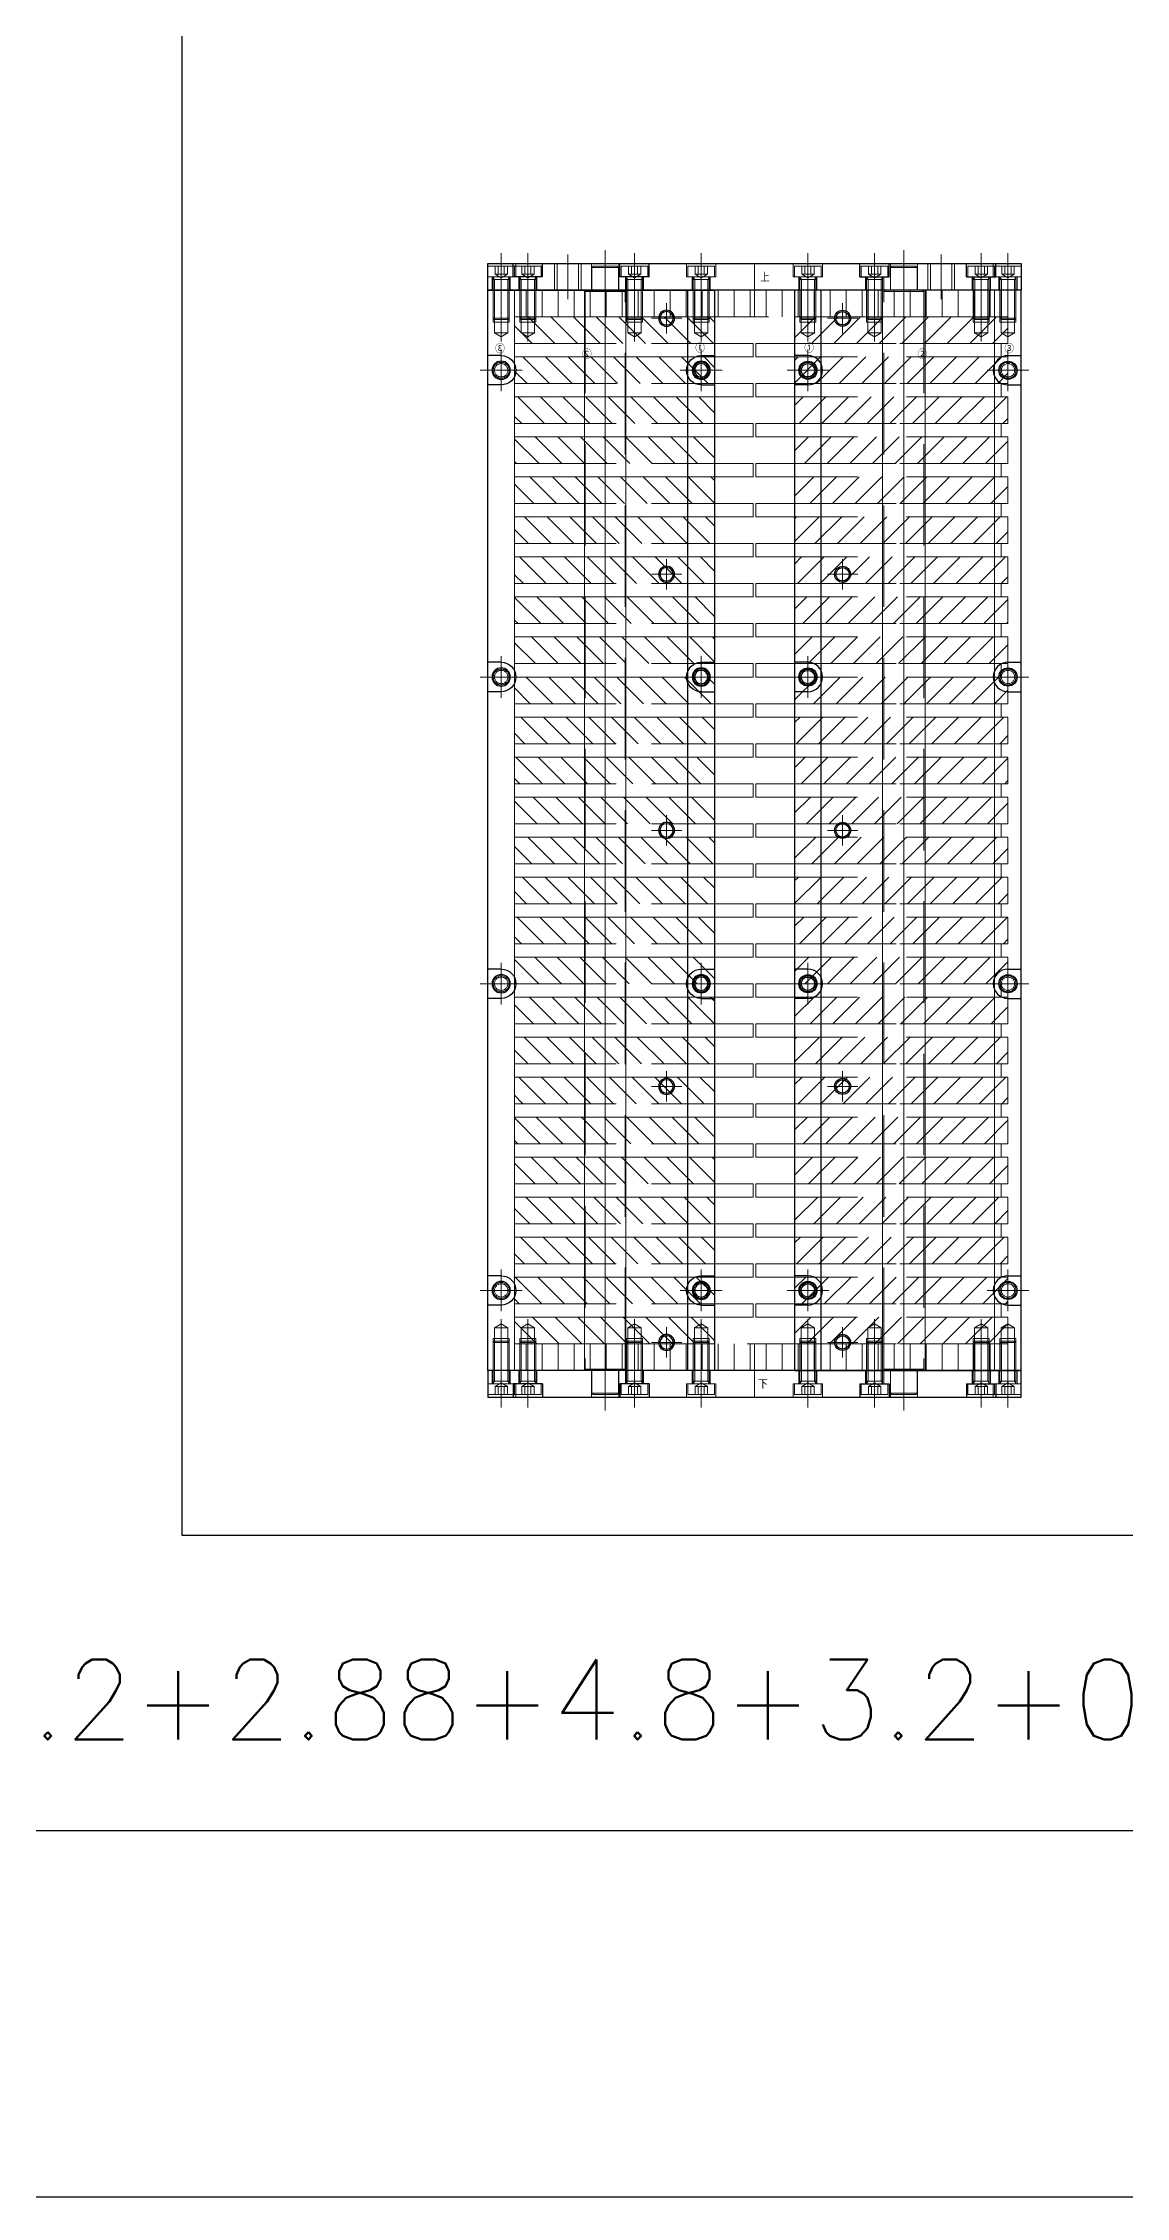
# Model space of a CAD drawing. Header units: millimetres. Extents: x -16130 to 36813, y -8099 to 27484.
# Drawn here: x 9247 to 9653, y 23783 to 24591 of the extents above; entities that cross this region are included whole.
import ezdxf

# ---------------------------------------------------------------- set-up
doc = ezdxf.new("R2010")
doc.units = ezdxf.units.MM
doc.header["$LTSCALE"] = 6
doc.linetypes.add('CENTER2', pattern=[28.575, 19.05, -3.175, 3.175, -3.175])
doc.linetypes.add('HIDDEN', pattern=[9.525, 6.35, -3.175])
for name, color, linetype, lineweight in [('04_HIDDEN', 2, 'HIDDEN', 13), ('05_CENTER', 4, 'CENTER2', 13), ('08_DIM', 3, 'Continuous', 13)]:
    doc.layers.add(name, color=color, linetype=linetype, lineweight=lineweight)
doc.layers.add('10_DRAFT', color=8, linetype='Continuous', lineweight=0, plot=False)
doc.styles.add('KSS_TXT', font='txt.shx', dxfattribs={"bigfont": 'extfont2.shx'})

# ---------------------------------------------------------------- blocks, each defined once
blk = doc.blocks.new('A$C71C336F5_1_1')
at = {"color": 0}
for p, q in [((5, 185.5), (10, 185.5)), ((5, 174.5), (5, 185.5)), ((5, 174.5), (10, 174.5)), ((5, 145.5), (10, 145.5)), ((5, 134.5), (5, 145.5)), ((5, 134.5), (10, 134.5)), ((5, 55.5), (10, 55.5)), ((5, 55.5), (5, 44.5)), ((5, 44.5), (10, 44.5)), ((5, 15.5), (10, 15.5)), ((5, 15.5), (5, 4.5)), ((5, 4.5), (10, 4.5))]:
    blk.add_line(p, q, dxfattribs=at)
blk.add_lwpolyline([(10, -5), (0, -5), (0, 195), (10, 195)], close=True, dxfattribs=at)
at = {"layer": '04_HIDDEN'}
for p, q in [((5, 184.5), (5, 195)), ((0, 193.4), (5, 193.4)), ((0, 186.6), (5, 186.6)), ((5, 184.5), (10, 184.5)), ((10, 170), (0, 170)), ((10, 169), (0, 169)), ((10, 161), (0, 161)), ((10, 160), (0, 160)), ((0, 156.1), (10, 156.1)), ((0, 145.9), (10, 145.9)), ((0, 44.1), (10, 44.1)), ((0, 33.9), (10, 33.9)), ((10, 30), (0, 30)), ((10, 29), (0, 29)), ((10, 21), (0, 21)), ((10, 20), (0, 20)), ((0, 3.4), (5, 3.4)), ((5, 5.5), (10, 5.5)), ((5, 5.5), (5, -5)), ((0, -3.4), (5, -3.4))]:
    blk.add_line(p, q, dxfattribs=at)
at = {"layer": '04_HIDDEN', "color": 9}
for p, q in [((0, 183.4), (5, 183.4)), ((0, 176.6), (5, 176.6)), ((0, 143.4), (5, 143.4)), ((0, 136.6), (5, 136.6)), ((0, 118.4), (5, 118.4)), ((5, 120.5), (10, 120.5)), ((5, 109.5), (5, 120.5)), ((0, 111.6), (5, 111.6)), ((5, 109.5), (10, 109.5)), ((0, 78.4), (5, 78.4)), ((5, 80.5), (10, 80.5)), ((5, 80.5), (5, 69.5)), ((0, 71.6), (5, 71.6)), ((5, 69.5), (10, 69.5)), ((0, 53.4), (5, 53.4)), ((0, 46.6), (5, 46.6)), ((0, 13.4), (5, 13.4)), ((0, 6.6), (5, 6.6))]:
    blk.add_line(p, q, dxfattribs=at)
at = {"layer": '05_CENTER'}
for p, q in [((13.86, 190), (-3.86, 190)), ((13.39, 165), (-3.39, 165)), ((-5, 151), (15, 151)), ((-5, 39), (15, 39)), ((13.39, 25), (-3.39, 25)), ((13.86, 0), (-3.86, 0))]:
    blk.add_line(p, q, dxfattribs=at)
at = {"layer": '05_CENTER', "color": 9}
for p, q in [((13.86, 180), (-3.86, 180)), ((13.86, 140), (-3.86, 140)), ((13.86, 115), (-3.86, 115)), ((13.86, 75), (-3.86, 75)), ((13.86, 50), (-3.86, 50)), ((13.86, 10), (-3.86, 10))]:
    blk.add_line(p, q, dxfattribs=at)
at = {"layer": '10_DRAFT'}
blk.add_line((10, 95), (0, 95), dxfattribs=at)
at = {"layer": '10_DRAFT', "style": 'KSS_TXT'}
blk.add_text('上', height=3, rotation=270, dxfattribs=at).set_placement((3.2, 92.86))
blk = doc.blocks.new('A$C5F6B3041_1_1')
at = {"color": 0}
for p, q in [((-5, 185.5), (-10, 185.5)), ((-5, 174.5), (-5, 185.5)), ((-5, 174.5), (-10, 174.5)), ((-5, 145.5), (-10, 145.5)), ((-5, 134.5), (-5, 145.5)), ((-5, 134.5), (-10, 134.5)), ((-5, 55.5), (-10, 55.5)), ((-5, 55.5), (-5, 44.5)), ((-5, 44.5), (-10, 44.5)), ((-5, 15.5), (-10, 15.5)), ((-5, 15.5), (-5, 4.5)), ((-5, 4.5), (-10, 4.5))]:
    blk.add_line(p, q, dxfattribs=at)
blk.add_lwpolyline([(-10, -5), (0, -5), (0, 195), (-10, 195)], close=True, dxfattribs=at)
at = {"layer": '04_HIDDEN'}
for p, q in [((-5, 184.5), (-5, 195)), ((0, 193.4), (-5, 193.4)), ((0, 186.6), (-5, 186.6)), ((-5, 184.5), (-10, 184.5)), ((0, 156.1), (-10, 156.1)), ((0, 145.9), (-10, 145.9)), ((0, 44.1), (-10, 44.1)), ((0, 33.9), (-10, 33.9)), ((-5, 5.5), (-10, 5.5)), ((-5, 5.5), (-5, -5)), ((0, 3.4), (-5, 3.4)), ((0, -3.4), (-5, -3.4))]:
    blk.add_line(p, q, dxfattribs=at)
at = {"layer": '04_HIDDEN', "color": 9}
for p, q in [((0, 183.4), (-5, 183.4)), ((0, 176.6), (-5, 176.6)), ((0, 143.4), (-5, 143.4)), ((0, 136.6), (-5, 136.6)), ((-5, 120.5), (-10, 120.5)), ((-5, 109.5), (-5, 120.5)), ((0, 118.4), (-5, 118.4)), ((-5, 109.5), (-10, 109.5)), ((0, 111.6), (-5, 111.6)), ((-5, 80.5), (-10, 80.5)), ((-5, 80.5), (-5, 69.5)), ((0, 78.4), (-5, 78.4)), ((-5, 69.5), (-10, 69.5)), ((0, 71.6), (-5, 71.6)), ((0, 53.4), (-5, 53.4)), ((0, 46.6), (-5, 46.6)), ((0, 13.4), (-5, 13.4)), ((0, 6.6), (-5, 6.6))]:
    blk.add_line(p, q, dxfattribs=at)
at = {"layer": '05_CENTER'}
for p, q in [((-13.86, 190), (3.86, 190)), ((5, 151), (-15, 151)), ((5, 39), (-15, 39)), ((-13.86, 0), (3.86, 0))]:
    blk.add_line(p, q, dxfattribs=at)
at = {"layer": '05_CENTER', "color": 9}
for p, q in [((-13.86, 180), (3.86, 180)), ((-13.86, 140), (3.86, 140)), ((-13.86, 115), (3.86, 115)), ((-13.86, 75), (3.86, 75)), ((-13.86, 50), (3.86, 50)), ((-13.86, 10), (3.86, 10))]:
    blk.add_line(p, q, dxfattribs=at)
at = {"layer": '10_DRAFT'}
blk.add_line((-10, 95), (0, 95), dxfattribs=at)
at = {"layer": '10_DRAFT', "style": 'KSS_TXT'}
blk.add_text('下', height=3, rotation=270, dxfattribs=at).set_placement((-6.79, 93.62))
blk = doc.blocks.new('M6tz_1_1_1')
at = {"color": 0}
for radius in [3, 2.5]:
    blk.add_circle((0, 0), radius, dxfattribs=at)
at = {"layer": '05_CENTER'}
for p, q in [((5.68, 0), (-5.68, 0)), ((0, -5.68), (0, 5.68))]:
    blk.add_line(p, q, dxfattribs=at)
blk = doc.blocks.new('A$C596D3FAF_1_1')
at = {"color": 0}
blk.add_lwpolyline([(-5, -405), (5, -405), (5, 0), (-5, 0)], close=True, dxfattribs=at)
at = {"layer": '04_HIDDEN'}
for p, q in [((-3, 0), (-3, -12)), ((-2.5, 0), (-2.5, -16)), ((2.5, 0), (2.5, -16)), ((3, 0), (3, -12)), ((3, -12), (-3, -12)), ((0, -17.44), (-2.5, -16)), ((2.5, -16), (-2.5, -16)), ((2.5, -16), (0, -17.44)), ((-2.5, -389), (0, -387.56)), ((0, -387.56), (2.5, -389)), ((-3, -393), (3, -393)), ((-3, -405), (-3, -393)), ((-2.5, -405), (-2.5, -389)), ((-2.5, -389), (2.5, -389)), ((2.5, -405), (2.5, -389)), ((3, -405), (3, -393))]:
    blk.add_line(p, q, dxfattribs=at)
at = {"layer": '05_CENTER'}
for p, q in [((0, 2.19), (0, -19.18)), ((0, -407.19), (0, -385.82))]:
    blk.add_line(p, q, dxfattribs=at)
for p in [(0, -30), (0, -145), (0, -260), (0, -375)]:
    blk.add_blockref('M6tz_1_1_1', p)
at = {"layer": '10_DRAFT', "style": 'KSS_TXT'}
blk.add_text('①', height=3, dxfattribs=at).set_placement((-1.36, -23.35))
blk = doc.blocks.new('A$C09780D0B_1_1')
for p, q in [((-67, -24.5), (-72, -24.5)), ((8, -24.5), (13, -24.5)), ((-67, -35.5), (-72, -35.5)), ((8, -35.5), (13, -35.5)), ((-67, -139.5), (-72, -139.5)), ((8, -139.5), (13, -139.5)), ((-67, -150.5), (-72, -150.5)), ((8, -150.5), (13, -150.5)), ((-67, -254.5), (-72, -254.5)), ((8, -254.5), (13, -254.5)), ((-67, -265.5), (-72, -265.5)), ((8, -265.5), (13, -265.5)), ((-67, -369.5), (-72, -369.5)), ((8, -369.5), (13, -369.5)), ((-67, -380.5), (-72, -380.5)), ((8, -380.5), (13, -380.5))]:
    blk.add_line(p, q)
at = {"color": 0}
blk.add_lwpolyline([(-72, -405), (13, -405), (13, 0), (-72, 0)], close=True, dxfattribs=at)
for centre in [(-67, -30), (8, -30), (-67, -145), (8, -145), (-67, -260), (8, -260), (-67, -375), (8, -375)]:
    blk.add_circle(centre, 3.4, dxfattribs=at)
for centre, start, end in [((-67, -30), 270, 90), ((8, -30), 90, 270), ((-67, -145), 270, 90), ((8, -145), 90, 270), ((-67, -260), 270, 90), ((8, -260), 90, 270), ((-67, -375), 270, 90), ((8, -375), 90, 270)]:
    blk.add_arc(centre, 5.5, start, end, dxfattribs=at)
at = {"layer": '04_HIDDEN'}
for p, q in [((-45, 0), (-45, -12)), ((-44.5, 0), (-44.5, -16)), ((-39.5, 0), (-39.5, -16)), ((-39, 0), (-39, -12)), ((-5, 0), (-5, -12)), ((-4.5, 0), (-4.5, -16)), ((0.5, 0), (0.5, -16)), ((1, 0), (1, -12)), ((-39, -12), (-45, -12)), ((-42, -17.44), (-44.5, -16)), ((-39.5, -16), (-44.5, -16)), ((-39.5, -16), (-42, -17.44)), ((1, -12), (-5, -12)), ((-2, -17.44), (-4.5, -16)), ((0.5, -16), (-4.5, -16)), ((0.5, -16), (-2, -17.44)), ((-42, -387.56), (-44.5, -389)), ((-39.5, -389), (-42, -387.56)), ((-2, -387.56), (-4.5, -389)), ((0.5, -389), (-2, -387.56)), ((-39, -393), (-45, -393)), ((-45, -405), (-45, -393)), ((-44.5, -405), (-44.5, -389)), ((-39.5, -389), (-44.5, -389)), ((-39.5, -405), (-39.5, -389)), ((-39, -405), (-39, -393)), ((1, -393), (-5, -393)), ((-5, -405), (-5, -393)), ((-4.5, -405), (-4.5, -389)), ((0.5, -389), (-4.5, -389)), ((0.5, -405), (0.5, -389)), ((1, -405), (1, -393))]:
    blk.add_line(p, q, dxfattribs=at)
at = {"layer": '05_CENTER'}
for p, q in [((-42, 2.19), (-42, -19.18)), ((-2, 2.19), (-2, -19.18)), ((-67, -22.16), (-67, -37.84)), ((8, -22.16), (8, -37.84)), ((-59.16, -30), (-74.84, -30)), ((0.16, -30), (15.84, -30)), ((-67, -137.16), (-67, -152.84)), ((8, -137.16), (8, -152.84)), ((-59.16, -145), (-74.84, -145)), ((0.16, -145), (15.84, -145)), ((-67, -252.16), (-67, -267.84)), ((8, -252.16), (8, -267.84)), ((-59.16, -260), (-74.84, -260)), ((0.16, -260), (15.84, -260)), ((-67, -367.16), (-67, -382.84)), ((8, -367.16), (8, -382.84)), ((-59.16, -375), (-74.84, -375)), ((0.16, -375), (15.84, -375)), ((-42, -407.19), (-42, -385.82)), ((-2, -407.19), (-2, -385.82))]:
    blk.add_line(p, q, dxfattribs=at)
for p in [(-54, -10.5), (-54, -106.5), (-54, -202.5), (-54, -298.5), (-54, -394.5)]:
    blk.add_blockref('M6tz_1_1_1', p)
at = {"layer": '10_DRAFT', "style": 'KSS_TXT'}
blk.add_text('②', height=3, dxfattribs=at).set_placement((-25.95, -25.64))
blk = doc.blocks.new('A$C09CA5034_1_1')
at = {"color": 0}
blk.add_lwpolyline([(-5, -405), (5, -405), (5, 0), (-5, 0)], close=True, dxfattribs=at)
at = {"layer": '04_HIDDEN'}
for p, q in [((-3, 0), (-3, -12)), ((-2.5, 0), (-2.5, -16)), ((2.5, 0), (2.5, -16)), ((3, 0), (3, -12)), ((3, -12), (-3, -12)), ((0, -17.44), (-2.5, -16)), ((2.5, -16), (-2.5, -16)), ((2.5, -16), (0, -17.44)), ((-2.5, -389), (0, -387.56)), ((0, -387.56), (2.5, -389)), ((-3, -393), (3, -393)), ((-3, -405), (-3, -393)), ((-2.5, -405), (-2.5, -389)), ((-2.5, -389), (2.5, -389)), ((2.5, -405), (2.5, -389)), ((3, -405), (3, -393))]:
    blk.add_line(p, q, dxfattribs=at)
at = {"layer": '05_CENTER'}
for p, q in [((0, 2.19), (0, -19.18)), ((0, -407.19), (0, -385.82))]:
    blk.add_line(p, q, dxfattribs=at)
for p in [(0, -30), (0, -145), (0, -260), (0, -375)]:
    blk.add_blockref('M6tz_1_1_1', p)
at = {"layer": '10_DRAFT', "style": 'KSS_TXT'}
blk.add_text('③', height=3, dxfattribs=at).set_placement((-1.35, -23.55))
blk = doc.blocks.new('CBS6-16b_1_1_1')
at = {"color": 0}
for p, q in [((-4, 5), (-4, -5)), ((0, 5), (-4, 5)), ((0, 5), (0, -5)), ((0, 3), (15.46, 3)), ((0.06, 3), (1, 2.46)), ((1, 3), (1, -3)), ((1, 2.46), (16, 2.46)), ((15.46, 3), (15.46, -3)), ((15.46, 3), (16, 2.46)), ((16, 2.46), (16, -2.46)), ((0, -5), (-4, -5)), ((0, -3), (15.46, -3)), ((0.06, -3), (1, -2.46)), ((1, -2.46), (16, -2.46)), ((15.46, -3), (16, -2.46))]:
    blk.add_line(p, q, dxfattribs=at)
at = {"layer": '04_HIDDEN', "color": 0}
for p, q in [((-1, 2.31), (-4, 2.31)), ((-4, 1.15), (-1, 1.15)), ((-1, 2.31), (0.33, 0)), ((-1, 2.31), (-1, -2.31)), ((-4, -1.15), (-1, -1.15)), ((-4, -2.31), (-1, -2.31)), ((0.33, 0), (-1, -2.31))]:
    blk.add_line(p, q, dxfattribs=at)
at = {"layer": '05_CENTER', "color": 0}
blk.add_line((-4.82, 0), (16.83, 0), dxfattribs=at)
blk = doc.blocks.new('A$C63852907_1_1_1')
at = {"color": 0}
for p, q in [((-4.5, 9), (-5, 8.5)), ((-5, 0), (-5, 8.5)), ((-5, 8.5), (5, 8.5)), ((-4.5, 9), (4.5, 9)), ((4.5, 9), (5, 8.5)), ((5, 8.5), (5, 0)), ((-7.5, -0.5), (7.5, -0.5)), ((-7.5, -404.5), (7.5, -404.5)), ((-5, -405), (-5, -413.5)), ((5, -413.5), (5, -405)), ((-4.5, -414), (-5, -413.5)), ((-5, -413.5), (5, -413.5)), ((-4.5, -414), (4.5, -414)), ((4.5, -414), (5, -413.5))]:
    blk.add_line(p, q, dxfattribs=at)
blk.add_lwpolyline([(-7, -405), (7, -405), (7.5, -404.5), (7.5, -0.5), (7, 0), (-7, 0), (-7.5, -0.5), (-7.5, -404.5)], close=True, dxfattribs=at)
at = {"layer": '05_CENTER'}
blk.add_line((0, 12.86), (0, -417.86), dxfattribs=at)
blk = doc.blocks.new('A$C79DD43F3_1_1')
at = {"rotation": 90}
for name, p in [('A$C71C336F5_1_1', (95, -10)), ('A$C5F6B3041_1_1', (95, -415))]:
    blk.add_blockref(name, p, dxfattribs=at)
at = {"xscale": -1}
for name, p in [('A$C09780D0B_1_1', (-87, -10)), ('A$C596D3FAF_1_1', (-20, -10))]:
    blk.add_blockref(name, p, dxfattribs=at)
for name, p in [('A$C09780D0B_1_1', (87, -10)), ('A$C596D3FAF_1_1', (20, -10))]:
    blk.add_blockref(name, p)
at = {"layer": '04_HIDDEN'}
for name, p in [('A$C63852907_1_1_1', (-56, -10)), ('A$C09CA5034_1_1', (95, -10))]:
    blk.add_blockref(name, p, dxfattribs=at)
at = {"layer": '04_HIDDEN', "xscale": -1}
for name, p in [('A$C63852907_1_1_1', (56.01, -10)), ('A$C09CA5034_1_1', (-95, -10))]:
    blk.add_blockref(name, p, dxfattribs=at)
at = {"layer": '04_HIDDEN', "color": 4}
for p, rotation in [((-95, -5), 270), ((-85, -5), 270), ((-45, -5), 270), ((-20, -5), 270), ((20, -5), 270), ((45, -5), 270), ((85, -5), 270), ((95, -5), 270), ((-95, -420), 90), ((-85, -420), 90), ((-45, -420), 90), ((-20, -420), 90), ((20, -420), 90), ((45, -420), 90), ((85, -420), 90), ((95, -420), 90)]:
    blk.add_blockref('CBS6-16b_1_1_1', p, dxfattribs=dict(at, rotation=rotation))
blk = doc.blocks.new('A$C4BD36F07_1_1')
h = blk.add_hatch()
h.set_pattern_fill('_USER', color=3, scale=6, pattern_type=0)
h.set_pattern_definition([(0, (-8580.171, -26515.7115), (0, 6), [])])
h.paths.add_polyline_path([(0, 146.01), (-10, 146.01), (-10, 116.01), (0, 116.01)])
h.paths.add_polyline_path([(0, 116.01), (-10, 116.01), (-10, 106.01), (0, 106.01)])
h.paths.add_polyline_path([(0, 106.01), (-10, 106.01), (-10, 96.01), (0, 96.01)])
h.paths.add_polyline_path([(0, 96.01), (-10, 96.01), (-10, 68.51), (0, 68.51)])
h.paths.add_polyline_path([(0, 68.51), (-10, 68.51), (-10, 38.51), (0, 38.51)])
h.paths.add_polyline_path([(0, 38.51), (-10, 38.51), (-10, 12.01), (0, 12.01)])
h.paths.add_polyline_path([(0, 12.01), (-10, 12.01), (-10, 1.01), (0, 1.01)])
h.paths.add_polyline_path([(0, 1.01), (-10, 1.01), (-10, -9.99), (0, -9.99)])
h.paths.add_polyline_path([(0, -9.99), (-10, -9.99), (-10, -36.49), (0, -36.49)])
at = {"color": 0}
blk.add_lwpolyline([(0, 146.01), (0, -36.49), (-10, -36.49), (-10, 146.01)], close=True, dxfattribs=at)
at = {"layer": '04_HIDDEN'}
for p, q in [((0, 119.75), (-10, 119.75)), ((0, 104.25), (-10, 104.25)), ((-10, 81.01), (0, 81.01)), ((-10, 31.01), (0, 31.01)), ((0, 8), (-10, 8)), ((0, -8), (-10, -8)), ((0, -33.99), (-10, -33.99))]:
    blk.add_line(p, q, dxfattribs=at)
at = {"layer": '05_CENTER'}
for p, q in [((5, 112), (-15, 112)), ((5, 0), (-15, 0))]:
    blk.add_line(p, q, dxfattribs=at)
at = {"layer": '10_DRAFT'}
blk.add_line((-10, 56), (0, 56), dxfattribs=at)
blk = doc.blocks.new('A$C017516D9_1_1')
h = blk.add_hatch()
h.set_pattern_fill('_USER', color=3, scale=6, angle=45, pattern_type=0)
h.set_pattern_definition([(45, (-8213.703, -26515.7115), (-4.2426407, 4.2426407), [])])
h.paths.add_polyline_path([(0, 41), (-10, 41), (-10, 31), (0, 31)])
h.paths.add_polyline_path([(0, 31), (-10, 31), (-10, 8), (0, 8)])
h.paths.add_polyline_path([(0, 8), (-10, 8), (-10, 0), (0, 0)])
h.paths.add_polyline_path([(0, 0), (-10, 0), (-10, -8), (0, -8)])
h.paths.add_polyline_path([(0, -8), (-10, -8), (-10, -34), (0, -34)])
h.paths.add_polyline_path([(0, -34), (-10, -34), (-10, -39), (0, -39)])
at = {"color": 0}
blk.add_lwpolyline([(0, 41), (0, -39), (-10, -39), (-10, 41)], close=True, dxfattribs=at)
at = {"layer": '04_HIDDEN'}
for p, q in [((-10, 31), (0, 31)), ((-10, 8), (0, 8)), ((-10, -8), (0, -8)), ((-10, -34), (0, -34))]:
    blk.add_line(p, q, dxfattribs=at)
at = {"layer": '05_CENTER'}
blk.add_line((-15.5, 0), (5.5, 0), dxfattribs=at)
blk = doc.blocks.new('A$C4B6B21EC_1_1')
h = blk.add_hatch()
h.set_pattern_fill('_USER', color=3, scale=6, angle=135, pattern_type=0)
h.set_pattern_definition([(135, (-8213.703, -26627.7115), (-4.2426407, -4.2426407), [])])
h.paths.add_polyline_path([(0, 34), (-10, 34), (-10, 7.75), (0, 7.75)])
h.paths.add_polyline_path([(0, 7.75), (-10, 7.75), (-10, 0), (0, 0)])
h.paths.add_polyline_path([(0, 0), (-10, 0), (-10, -7.75), (0, -7.75)])
h.paths.add_polyline_path([(0, -7.75), (-10, -7.75), (-10, -31), (0, -31)])
h.paths.add_polyline_path([(0, -31), (-10, -31), (-10, -41), (0, -41)])
at = {"color": 0}
blk.add_lwpolyline([(0, 34), (0, -41), (-10, -41), (-10, 34)], close=True, dxfattribs=at)
at = {"layer": '04_HIDDEN'}
for p, q in [((0, 7.75), (-10, 7.75)), ((0, -7.75), (-10, -7.75)), ((0, -31), (-10, -31))]:
    blk.add_line(p, q, dxfattribs=at)
at = {"layer": '05_CENTER'}
blk.add_line((5.5, 0), (-15.5, 0), dxfattribs=at)
blk = doc.blocks.new('A$C1DD50BBC_1_1')
for name, p in [('A$C4B6B21EC_1_1', (0, 112)), ('A$C017516D9_1_1', (0, 0))]:
    blk.add_blockref(name, p)
blk = doc.blocks.new('A$C6DCF52F6_1_1')
at = {"color": 0}
blk.add_lwpolyline([(0, 34), (0, -55.5), (-5, -55.5), (-5, 34)], close=True, dxfattribs=at)
at = {"layer": '04_HIDDEN'}
for p, q in [((0, 7.75), (-5, 7.75)), ((0, -7.75), (-5, -7.75)), ((0, -31), (-5, -31))]:
    blk.add_line(p, q, dxfattribs=at)
at = {"layer": '05_CENTER'}
blk.add_line((4, 0), (-9, 0), dxfattribs=at)
blk = doc.blocks.new('A$C21F40CFF_1_1')
at = {"color": 0}
blk.add_lwpolyline([(0, 55.5), (0, -36.5), (-5, -36.5), (-5, 55.5)], close=True, dxfattribs=at)
at = {"layer": '04_HIDDEN'}
for p, q in [((-5, 31), (0, 31)), ((-5, 8), (0, 8)), ((-5, -8), (0, -8)), ((-5, -34), (0, -34))]:
    blk.add_line(p, q, dxfattribs=at)
at = {"layer": '05_CENTER'}
blk.add_line((-9, 0), (4, 0), dxfattribs=at)
blk = doc.blocks.new('A$C0634231A_1_1')
for name, p in [('A$C6DCF52F6_1_1', (0, 112)), ('A$C21F40CFF_1_1', (0, 0))]:
    blk.add_blockref(name, p)
blk = doc.blocks.new('A$C0A393B8A_1_1')
at = {"rotation": 270}
for name, p in [('A$C4BD36F07_1_1', (-56, -10)), ('A$C1DD50BBC_1_1', (-56, -20)), ('A$C0634231A_1_1', (-56, -25)), ('A$C1DD50BBC_1_1', (-56, -35)), ('A$C0634231A_1_1', (-56, -40)), ('A$C1DD50BBC_1_1', (-56, -50)), ('A$C0634231A_1_1', (-56, -55)), ('A$C1DD50BBC_1_1', (-56, -65)), ('A$C1DD50BBC_1_1', (-56, -80)), ('A$C0634231A_1_1', (-56, -70)), ('A$C1DD50BBC_1_1', (-56, -95)), ('A$C0634231A_1_1', (-56, -85)), ('A$C1DD50BBC_1_1', (-56, -110)), ('A$C0634231A_1_1', (-56, -100)), ('A$C1DD50BBC_1_1', (-56, -125)), ('A$C0634231A_1_1', (-56, -115)), ('A$C0634231A_1_1', (-56, -130)), ('A$C1DD50BBC_1_1', (-56, -140)), ('A$C0634231A_1_1', (-56, -145)), ('A$C1DD50BBC_1_1', (-56, -155)), ('A$C0634231A_1_1', (-56, -160)), ('A$C1DD50BBC_1_1', (-56, -170)), ('A$C1DD50BBC_1_1', (-56, -185)), ('A$C0634231A_1_1', (-56, -175)), ('A$C1DD50BBC_1_1', (-56, -200)), ('A$C0634231A_1_1', (-56, -190)), ('A$C1DD50BBC_1_1', (-56, -215)), ('A$C0634231A_1_1', (-56, -205)), ('A$C1DD50BBC_1_1', (-56, -230)), ('A$C0634231A_1_1', (-56, -220)), ('A$C0634231A_1_1', (-56, -235)), ('A$C1DD50BBC_1_1', (-56, -245)), ('A$C0634231A_1_1', (-56, -250)), ('A$C1DD50BBC_1_1', (-56, -260)), ('A$C0634231A_1_1', (-56, -265)), ('A$C1DD50BBC_1_1', (-56, -275)), ('A$C1DD50BBC_1_1', (-56, -290)), ('A$C0634231A_1_1', (-56, -280)), ('A$C1DD50BBC_1_1', (-56, -305)), ('A$C0634231A_1_1', (-56, -295)), ('A$C1DD50BBC_1_1', (-56, -320)), ('A$C0634231A_1_1', (-56, -310)), ('A$C1DD50BBC_1_1', (-56, -335)), ('A$C0634231A_1_1', (-56, -325)), ('A$C0634231A_1_1', (-56, -340)), ('A$C1DD50BBC_1_1', (-56, -350)), ('A$C0634231A_1_1', (-56, -355)), ('A$C1DD50BBC_1_1', (-56, -365)), ('A$C0634231A_1_1', (-56, -370)), ('A$C1DD50BBC_1_1', (-56, -380)), ('A$C1DD50BBC_1_1', (-56, -395)), ('A$C0634231A_1_1', (-56, -385)), ('A$C4BD36F07_1_1', (-56, -405))]:
    blk.add_blockref(name, p, dxfattribs=at)

msp = doc.modelspace()

# ---------------------------------------------------------------- linework, layer by layer
at = {"color": 2}
msp.add_lwpolyline([(5833.28263, 23783.09533), (10501.03487, 23783.09533), (10501.03487, 26876.38116), (5833.28263, 26876.38116)], close=True, dxfattribs=at)
for points in [[(8039.90205, 25342.46994), (10392.50738, 25342.46994), (10392.50738, 23920.30686), (8039.90205, 23920.30686)], [(9298.66291, 24031.28111), (10327.34596, 24031.28111), (10327.34596, 25227.22696), (9298.66291, 25227.22696)]]:
    msp.add_lwpolyline(points, close=True)

# ---------------------------------------------------------------- block references
msp.add_blockref('A$C79DD43F3_1_1', (9513.38023, 24507.99323))
at = {"layer": '04_HIDDEN', "xscale": -1}
msp.add_blockref('A$C0A393B8A_1_1', (9513.38023, 24497.99323), dxfattribs=at)

# ---------------------------------------------------------------- texts
at = {"layer": '08_DIM', "color": 6, "style": 'KSS_TXT'}
msp.add_text('1組重量=3.12+1.5+0.24+1.0+1.0+1.2+2.88+4.8+3.2+0.6=19.5kg→22kg', height=30, dxfattribs=at).set_placement((8518.10119, 23954.55084))

doc.saveas('drawing.dxf')
